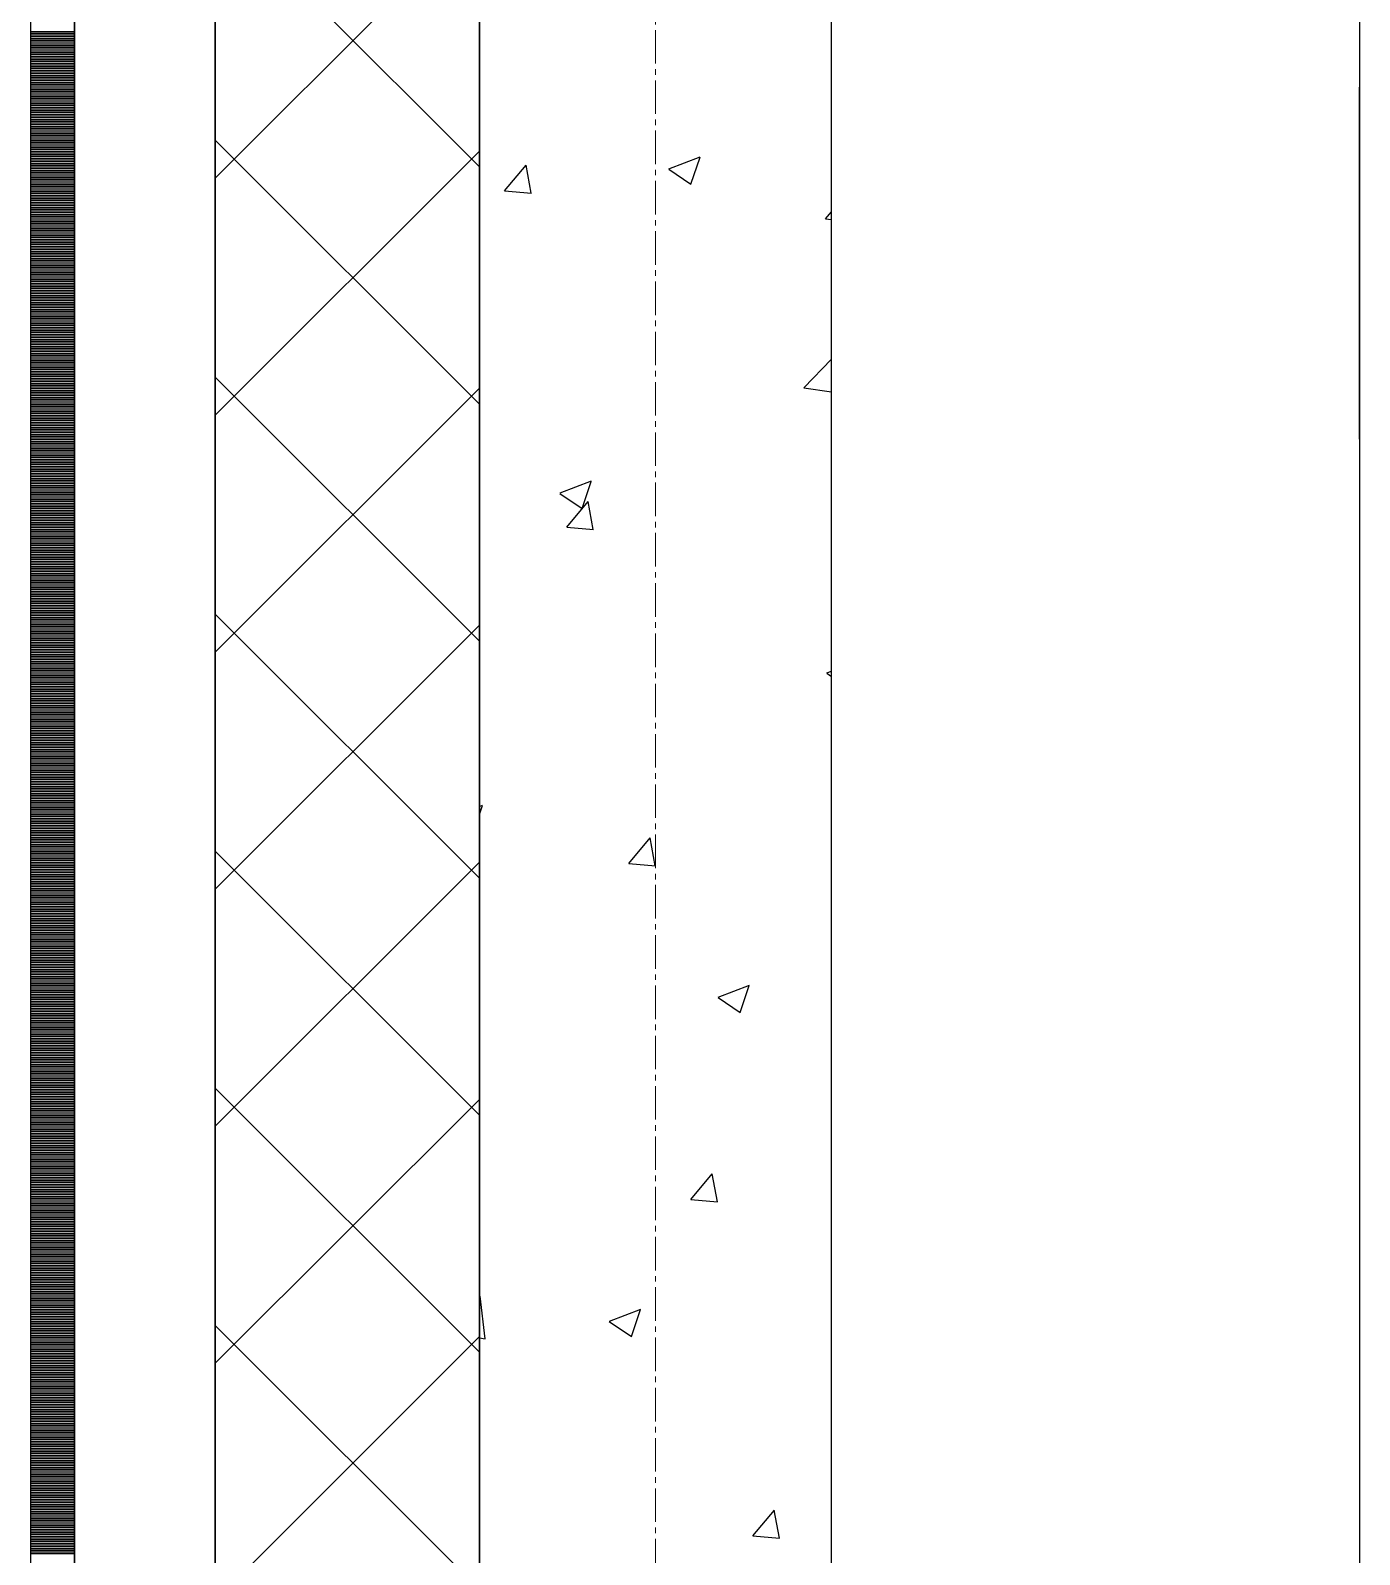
# Model space of a CAD drawing. Header units: millimetres. Extents: x 538266 to 1167394, y 114608 to 637157.
# Drawn here: x 1046079 to 1046834, y 580235 to 581101 of the extents above; entities that cross this region are included whole.
import ezdxf

# ---------------------------------------------------------------- set-up
doc = ezdxf.new("R2010")
doc.units = ezdxf.units.MM
doc.linetypes.add('CENTER2', pattern=[28.575, 19.05, -3.175, 3.175, -3.175])
doc.linetypes.add('DASHED', pattern=[19.05, 12.7, -6.35])
for name, color, linetype, lineweight in [('0) шт стен 3 эт', 150, 'Continuous', 60), ('АР_Стены ПЕНОблок', 52, 'Continuous', 20), ('АР_Тонкая', 254, 'Continuous', 5), ('АР_Утеплитель', 31, 'Continuous', 0), ('АР_Штриховка', 8, 'Continuous', 0)]:
    doc.layers.add(name, color=color, linetype=linetype, lineweight=lineweight)
doc.layers.add('АР_Делит', color=120, linetype='Continuous', lineweight=0, plot=False)
doc.layers.add('КР_Балки-0.5', color=60, linetype='Continuous', lineweight=50, plot=False)
doc.layers.add('РД_Оси_100', color=7, linetype='Continuous', lineweight=0, true_color=0x525252)

# ---------------------------------------------------------------- blocks, each defined once
blk = doc.blocks.new('СОШ_2200_АР_ОСИ_М100_28.05.24')
at = {"layer": 'АР_Делит', "color": 251, "linetype": 'DASHED', "true_color": 0x636466}
blk.add_lwpolyline([(114955, 135155), (114955, -355), (93595.036, -355), (93595.036, 13855), (94145, 13855), (94145, 68320), (66055, 68320), (66055, 13857.73), (83455, 13857.73), (83455, -355), (45245, -355), (45245, 13145), (44695, 13145), (44695, 26755), (45245, 26755), (45245, 68320), (20455, 68320), (20455, 26755), (27955, 26755), (27955, 13145), (-355, 13145), (-355, 100855)], dxfattribs=at)
at = {"layer": 'РД_Оси_100', "color": 251, "linetype": 'CENTER2', "true_color": 0x636466}
blk.add_line((0, -6155), (0, 139938.679), dxfattribs=at)
blk = doc.blocks.new('3_этаж1')
at = {"layer": 'АР_Стены ПЕНОблок', "color": 18, "linetype": 'Continuous', "lineweight": 25, "true_color": 0x000000}
for p, q in [((684283.57, 587568.74), (684283.57, 511368.74)), ((684483.57, 511368.74), (684483.57, 587568.74))]:
    blk.add_line(p, q, dxfattribs=at)
at = {"layer": 'АР_Тонкая', "color": 18, "linetype": 'Continuous', "lineweight": 25, "true_color": 0x000000}
for p, q in [((684028.57, 587568.74), (684028.57, 511368.74)), ((684053.57, 587568.74), (684053.57, 511368.74)), ((684053.57, 511368.74), (684053.57, 587568.74)), ((684133.57, 511368.74), (684133.57, 587568.74))]:
    blk.add_line(p, q, dxfattribs=at)
at = {"layer": 'АР_Утеплитель', "color": 18, "linetype": 'Continuous', "lineweight": 25, "true_color": 0x000000}
for p, q in [((684133.57, 587568.74), (684133.57, 511368.74)), ((684283.57, 511368.74), (684283.57, 587568.74))]:
    blk.add_line(p, q, dxfattribs=at)
at = {"layer": 'АР_Штриховка', "color": 18, "linetype": 'Continuous', "lineweight": 25, "true_color": 0x000000}
for p, q in [((684283.57, 581023.44), (684133.57, 581173.44)), ((684133.57, 581017.15), (684283.57, 581167.15)), ((684028.57, 581100.49), (684053.57, 581100.49)), ((684028.57, 581099.49), (684053.57, 581099.49)), ((684028.57, 581098.49), (684053.57, 581098.49)), ((684028.57, 581097.49), (684053.57, 581097.49)), ((684028.57, 581096.49), (684053.57, 581096.49)), ((684028.57, 581095.49), (684053.57, 581095.49)), ((684028.57, 581094.49), (684053.57, 581094.49)), ((684028.57, 581093.49), (684053.57, 581093.49)), ((684028.57, 581092.49), (684053.57, 581092.49)), ((684028.57, 581091.49), (684053.57, 581091.49)), ((684028.57, 581090.49), (684053.57, 581090.49)), ((684028.57, 581089.49), (684053.57, 581089.49)), ((684028.57, 581088.49), (684053.57, 581088.49)), ((684028.57, 581087.49), (684053.57, 581087.49)), ((684028.57, 581086.49), (684053.57, 581086.49)), ((684028.57, 581085.49), (684053.57, 581085.49)), ((684028.57, 581084.49), (684053.57, 581084.49)), ((684028.57, 581083.49), (684053.57, 581083.49)), ((684028.57, 581082.49), (684053.57, 581082.49)), ((684028.57, 581081.49), (684053.57, 581081.49)), ((684028.57, 581080.49), (684053.57, 581080.49)), ((684028.57, 581079.49), (684053.57, 581079.49)), ((684028.57, 581078.49), (684053.57, 581078.49)), ((684028.57, 581077.49), (684053.57, 581077.49)), ((684028.57, 581076.49), (684053.57, 581076.49)), ((684028.57, 581075.49), (684053.57, 581075.49)), ((684028.57, 581074.49), (684053.57, 581074.49)), ((684028.57, 581073.49), (684053.57, 581073.49)), ((684028.57, 581072.49), (684053.57, 581072.49)), ((684028.57, 581071.49), (684053.57, 581071.49)), ((684028.57, 581070.49), (684053.57, 581070.49)), ((684028.57, 581069.49), (684053.57, 581069.49)), ((684028.57, 581068.49), (684053.57, 581068.49)), ((684028.57, 581067.49), (684053.57, 581067.49)), ((684028.57, 581066.49), (684053.57, 581066.49)), ((684028.57, 581065.49), (684053.57, 581065.49)), ((684028.57, 581064.49), (684053.57, 581064.49)), ((684028.57, 581063.49), (684053.57, 581063.49)), ((684028.57, 581062.49), (684053.57, 581062.49)), ((684028.57, 581061.49), (684053.57, 581061.49)), ((684028.57, 581060.49), (684053.57, 581060.49)), ((684028.57, 581059.49), (684053.57, 581059.49)), ((684028.57, 581058.49), (684053.57, 581058.49)), ((684028.57, 581057.49), (684053.57, 581057.49)), ((684028.57, 581056.49), (684053.57, 581056.49)), ((684028.57, 581055.49), (684053.57, 581055.49)), ((684028.57, 581054.49), (684053.57, 581054.49)), ((684028.57, 581053.49), (684053.57, 581053.49)), ((684028.57, 581052.49), (684053.57, 581052.49)), ((684028.57, 581051.49), (684053.57, 581051.49)), ((684028.57, 581050.49), (684053.57, 581050.49)), ((684028.57, 581049.49), (684053.57, 581049.49)), ((684028.57, 581048.49), (684053.57, 581048.49)), ((684028.57, 581047.49), (684053.57, 581047.49)), ((684028.57, 581046.49), (684053.57, 581046.49)), ((684028.57, 581045.49), (684053.57, 581045.49)), ((684028.57, 581044.49), (684053.57, 581044.49)), ((684028.57, 581043.49), (684053.57, 581043.49)), ((684028.57, 581042.49), (684053.57, 581042.49)), ((684028.57, 581041.49), (684053.57, 581041.49)), ((684028.57, 581040.49), (684053.57, 581040.49)), ((684028.57, 581039.49), (684053.57, 581039.49)), ((684028.57, 581038.49), (684053.57, 581038.49)), ((684028.57, 581037.49), (684053.57, 581037.49)), ((684028.57, 581036.49), (684053.57, 581036.49)), ((684028.57, 581035.49), (684053.57, 581035.49)), ((684028.57, 581034.49), (684053.57, 581034.49)), ((684283.57, 580888.74), (684133.57, 581038.74)), ((684028.57, 581033.49), (684053.57, 581033.49)), ((684028.57, 581032.49), (684053.57, 581032.49)), ((684028.57, 581031.49), (684053.57, 581031.49)), ((684028.57, 581030.49), (684053.57, 581030.49)), ((684028.57, 581029.49), (684053.57, 581029.49)), ((684028.57, 581028.49), (684053.57, 581028.49)), ((684028.57, 581027.49), (684053.57, 581027.49)), ((684028.57, 581026.49), (684053.57, 581026.49)), ((684028.57, 581025.49), (684053.57, 581025.49)), ((684133.57, 580882.45), (684283.57, 581032.45)), ((684391.23, 581022.38), (684409.01, 581029.21)), ((684403.77, 581013.64), (684408.92, 581028.98)), ((684028.57, 581024.49), (684053.57, 581024.49)), ((684028.57, 581023.49), (684053.57, 581023.49)), ((684028.57, 581022.49), (684053.57, 581022.49)), ((684028.57, 581021.49), (684053.57, 581021.49)), ((684028.57, 581020.49), (684053.57, 581020.49)), ((684028.57, 581019.49), (684053.57, 581019.49)), ((684028.57, 581018.49), (684053.57, 581018.49)), ((684028.57, 581017.49), (684053.57, 581017.49)), ((684297.94, 581009.84), (684310.18, 581024.43)), ((684313.03, 581008.48), (684310.1, 581024.4)), ((684391.13, 581022.16), (684403.76, 581013.64)), ((684028.57, 581016.49), (684053.57, 581016.49)), ((684028.57, 581015.49), (684053.57, 581015.49)), ((684028.57, 581014.49), (684053.57, 581014.49)), ((684028.57, 581013.49), (684053.57, 581013.49)), ((684028.57, 581012.49), (684053.57, 581012.49)), ((684028.57, 581011.49), (684053.57, 581011.49)), ((684028.57, 581010.49), (684053.57, 581010.49)), ((684028.57, 581009.49), (684053.57, 581009.49)), ((684028.57, 581008.49), (684053.57, 581008.49)), ((684297.94, 581009.83), (684313.12, 581008.5)), ((684028.57, 581007.49), (684053.57, 581007.49)), ((684028.57, 581006.49), (684053.57, 581006.49)), ((684028.57, 581005.49), (684053.57, 581005.49)), ((684028.57, 581004.49), (684053.57, 581004.49)), ((684028.57, 581003.49), (684053.57, 581003.49)), ((684028.57, 581002.49), (684053.57, 581002.49)), ((684028.57, 581001.49), (684053.57, 581001.49)), ((684028.57, 581000.49), (684053.57, 581000.49)), ((684028.57, 580999.49), (684053.57, 580999.49)), ((684028.57, 580998.49), (684053.57, 580998.49)), ((684028.57, 580997.49), (684053.57, 580997.49)), ((684028.57, 580996.49), (684053.57, 580996.49)), ((684028.57, 580995.49), (684053.57, 580995.49)), ((684028.57, 580994.49), (684053.57, 580994.49)), ((684028.57, 580993.49), (684053.57, 580993.49)), ((684028.57, 580992.49), (684053.57, 580992.49)), ((684028.57, 580991.49), (684053.57, 580991.49)), ((684480.12, 580993.9), (684483.57, 580998.01)), ((684480.12, 580993.89), (684483.57, 580993.58)), ((684028.57, 580990.49), (684053.57, 580990.49)), ((684028.57, 580989.49), (684053.57, 580989.49)), ((684028.57, 580988.49), (684053.57, 580988.49)), ((684028.57, 580987.49), (684053.57, 580987.49)), ((684028.57, 580986.49), (684053.57, 580986.49)), ((684028.57, 580985.49), (684053.57, 580985.49)), ((684028.57, 580984.49), (684053.57, 580984.49)), ((684028.57, 580983.49), (684053.57, 580983.49)), ((684028.57, 580982.49), (684053.57, 580982.49)), ((684028.57, 580981.49), (684053.57, 580981.49)), ((684028.57, 580980.49), (684053.57, 580980.49)), ((684028.57, 580979.49), (684053.57, 580979.49)), ((684028.57, 580978.49), (684053.57, 580978.49)), ((684028.57, 580977.49), (684053.57, 580977.49)), ((684028.57, 580976.49), (684053.57, 580976.49)), ((684028.57, 580975.49), (684053.57, 580975.49)), ((684028.57, 580974.49), (684053.57, 580974.49)), ((684028.57, 580973.49), (684053.57, 580973.49)), ((684028.57, 580972.49), (684053.57, 580972.49)), ((684028.57, 580971.49), (684053.57, 580971.49)), ((684028.57, 580970.49), (684053.57, 580970.49)), ((684028.57, 580969.49), (684053.57, 580969.49)), ((684028.57, 580968.49), (684053.57, 580968.49)), ((684028.57, 580967.49), (684053.57, 580967.49)), ((684028.57, 580966.49), (684053.57, 580966.49)), ((684028.57, 580965.49), (684053.57, 580965.49)), ((684028.57, 580964.49), (684053.57, 580964.49)), ((684028.57, 580963.49), (684053.57, 580963.49)), ((684028.57, 580962.49), (684053.57, 580962.49)), ((684028.57, 580961.49), (684053.57, 580961.49)), ((684028.57, 580960.49), (684053.57, 580960.49)), ((684028.57, 580959.49), (684053.57, 580959.49)), ((684028.57, 580958.49), (684053.57, 580958.49)), ((684028.57, 580957.49), (684053.57, 580957.49)), ((684028.57, 580956.49), (684053.57, 580956.49)), ((684028.57, 580955.49), (684053.57, 580955.49)), ((684028.57, 580954.49), (684053.57, 580954.49)), ((684028.57, 580953.49), (684053.57, 580953.49)), ((684028.57, 580952.49), (684053.57, 580952.49)), ((684028.57, 580951.49), (684053.57, 580951.49)), ((684028.57, 580950.49), (684053.57, 580950.49)), ((684028.57, 580949.49), (684053.57, 580949.49)), ((684028.57, 580948.49), (684053.57, 580948.49)), ((684028.57, 580947.49), (684053.57, 580947.49)), ((684028.57, 580946.49), (684053.57, 580946.49)), ((684028.57, 580945.49), (684053.57, 580945.49)), ((684028.57, 580944.49), (684053.57, 580944.49)), ((684028.57, 580943.49), (684053.57, 580943.49)), ((684028.57, 580942.49), (684053.57, 580942.49)), ((684028.57, 580941.49), (684053.57, 580941.49)), ((684028.57, 580940.49), (684053.57, 580940.49)), ((684028.57, 580939.49), (684053.57, 580939.49)), ((684028.57, 580938.49), (684053.57, 580938.49)), ((684028.57, 580937.49), (684053.57, 580937.49)), ((684028.57, 580936.49), (684053.57, 580936.49)), ((684028.57, 580935.49), (684053.57, 580935.49)), ((684028.57, 580934.49), (684053.57, 580934.49)), ((684028.57, 580933.49), (684053.57, 580933.49)), ((684028.57, 580932.49), (684053.57, 580932.49)), ((684028.57, 580931.49), (684053.57, 580931.49)), ((684028.57, 580930.49), (684053.57, 580930.49)), ((684028.57, 580929.49), (684053.57, 580929.49)), ((684028.57, 580928.49), (684053.57, 580928.49)), ((684028.57, 580927.49), (684053.57, 580927.49)), ((684028.57, 580926.49), (684053.57, 580926.49)), ((684028.57, 580925.49), (684053.57, 580925.49)), ((684028.57, 580924.49), (684053.57, 580924.49)), ((684028.57, 580923.49), (684053.57, 580923.49)), ((684028.57, 580922.49), (684053.57, 580922.49)), ((684028.57, 580921.49), (684053.57, 580921.49)), ((684028.57, 580920.49), (684053.57, 580920.49)), ((684028.57, 580919.49), (684053.57, 580919.49)), ((684028.57, 580918.49), (684053.57, 580918.49)), ((684028.57, 580917.49), (684053.57, 580917.49)), ((684028.57, 580916.49), (684053.57, 580916.49)), ((684028.57, 580915.49), (684053.57, 580915.49)), ((684028.57, 580914.49), (684053.57, 580914.49)), ((684028.57, 580913.49), (684053.57, 580913.49)), ((684467.97, 580898.01), (684483.57, 580914.27)), ((684028.57, 580912.49), (684053.57, 580912.49)), ((684028.57, 580911.49), (684053.57, 580911.49)), ((684028.57, 580910.49), (684053.57, 580910.49)), ((684028.57, 580909.49), (684053.57, 580909.49)), ((684028.57, 580908.49), (684053.57, 580908.49)), ((684028.57, 580907.49), (684053.57, 580907.49)), ((684028.57, 580906.49), (684053.57, 580906.49)), ((684028.57, 580905.49), (684053.57, 580905.49)), ((684028.57, 580904.49), (684053.57, 580904.49)), ((684028.57, 580903.49), (684053.57, 580903.49)), ((684028.57, 580902.49), (684053.57, 580902.49)), ((684028.57, 580901.49), (684053.57, 580901.49)), ((684028.57, 580900.49), (684053.57, 580900.49)), ((684028.57, 580899.49), (684053.57, 580899.49)), ((684028.57, 580898.49), (684053.57, 580898.49)), ((684028.57, 580897.49), (684053.57, 580897.49)), ((684028.57, 580896.49), (684053.57, 580896.49)), ((684028.57, 580895.49), (684053.57, 580895.49)), ((684283.57, 580754.03), (684133.57, 580904.03)), ((684133.57, 580747.75), (684283.57, 580897.75)), ((684467.96, 580898.01), (684483.57, 580895.59)), ((684028.57, 580894.49), (684053.57, 580894.49)), ((684028.57, 580893.49), (684053.57, 580893.49)), ((684028.57, 580892.49), (684053.57, 580892.49)), ((684028.57, 580891.49), (684053.57, 580891.49)), ((684028.57, 580890.49), (684053.57, 580890.49)), ((684028.57, 580889.49), (684053.57, 580889.49)), ((684028.57, 580888.49), (684053.57, 580888.49)), ((684028.57, 580887.49), (684053.57, 580887.49)), ((684028.57, 580886.49), (684053.57, 580886.49)), ((684028.57, 580885.49), (684053.57, 580885.49)), ((684028.57, 580884.49), (684053.57, 580884.49)), ((684028.57, 580883.49), (684053.57, 580883.49)), ((684028.57, 580882.49), (684053.57, 580882.49)), ((684028.57, 580881.49), (684053.57, 580881.49)), ((684028.57, 580880.49), (684053.57, 580880.49)), ((684028.57, 580879.49), (684053.57, 580879.49)), ((684028.57, 580878.49), (684053.57, 580878.49)), ((684028.57, 580877.49), (684053.57, 580877.49)), ((684028.57, 580876.49), (684053.57, 580876.49)), ((684028.57, 580875.49), (684053.57, 580875.49)), ((684028.57, 580874.49), (684053.57, 580874.49)), ((684028.57, 580873.49), (684053.57, 580873.49)), ((684028.57, 580872.49), (684053.57, 580872.49)), ((684028.57, 580871.49), (684053.57, 580871.49)), ((684028.57, 580870.49), (684053.57, 580870.49)), ((684028.57, 580869.49), (684053.57, 580869.49)), ((684028.57, 580868.49), (684053.57, 580868.49)), ((684028.57, 580867.49), (684053.57, 580867.49)), ((684028.57, 580866.49), (684053.57, 580866.49)), ((684028.57, 580865.49), (684053.57, 580865.49)), ((684028.57, 580864.49), (684053.57, 580864.49)), ((684028.57, 580863.49), (684053.57, 580863.49)), ((684028.57, 580862.49), (684053.57, 580862.49)), ((684028.57, 580861.49), (684053.57, 580861.49)), ((684028.57, 580860.49), (684053.57, 580860.49)), ((684028.57, 580859.49), (684053.57, 580859.49)), ((684028.57, 580858.49), (684053.57, 580858.49)), ((684028.57, 580857.49), (684053.57, 580857.49)), ((684028.57, 580856.49), (684053.57, 580856.49)), ((684028.57, 580855.49), (684053.57, 580855.49)), ((684028.57, 580854.49), (684053.57, 580854.49)), ((684028.57, 580853.49), (684053.57, 580853.49)), ((684028.57, 580852.49), (684053.57, 580852.49)), ((684028.57, 580851.49), (684053.57, 580851.49)), ((684028.57, 580850.49), (684053.57, 580850.49)), ((684028.57, 580849.49), (684053.57, 580849.49)), ((684028.57, 580848.49), (684053.57, 580848.49)), ((684028.57, 580847.49), (684053.57, 580847.49)), ((684028.57, 580846.49), (684053.57, 580846.49)), ((684028.57, 580845.49), (684053.57, 580845.49)), ((684028.57, 580844.49), (684053.57, 580844.49)), ((684329.42, 580838.19), (684347.21, 580845.02)), ((684341.97, 580829.45), (684347.12, 580844.8)), ((684028.57, 580843.49), (684053.57, 580843.49)), ((684028.57, 580842.49), (684053.57, 580842.49)), ((684028.57, 580841.49), (684053.57, 580841.49)), ((684028.57, 580840.49), (684053.57, 580840.49)), ((684028.57, 580839.49), (684053.57, 580839.49)), ((684028.57, 580838.49), (684053.57, 580838.49)), ((684028.57, 580837.49), (684053.57, 580837.49)), ((684028.57, 580836.49), (684053.57, 580836.49)), ((684028.57, 580835.49), (684053.57, 580835.49)), ((684329.32, 580837.97), (684341.96, 580829.45)), ((684028.57, 580834.49), (684053.57, 580834.49)), ((684028.57, 580833.49), (684053.57, 580833.49)), ((684028.57, 580832.49), (684053.57, 580832.49)), ((684028.57, 580831.49), (684053.57, 580831.49)), ((684028.57, 580830.49), (684053.57, 580830.49)), ((684028.57, 580829.49), (684053.57, 580829.49)), ((684028.57, 580828.49), (684053.57, 580828.49)), ((684028.57, 580827.49), (684053.57, 580827.49)), ((684028.57, 580826.49), (684053.57, 580826.49)), ((684333.18, 580818.78), (684345.43, 580833.37)), ((684348.28, 580817.42), (684345.34, 580833.35)), ((684028.57, 580825.49), (684053.57, 580825.49)), ((684028.57, 580824.49), (684053.57, 580824.49)), ((684028.57, 580823.49), (684053.57, 580823.49)), ((684028.57, 580822.49), (684053.57, 580822.49)), ((684028.57, 580821.49), (684053.57, 580821.49)), ((684028.57, 580820.49), (684053.57, 580820.49)), ((684028.57, 580819.49), (684053.57, 580819.49)), ((684028.57, 580818.49), (684053.57, 580818.49)), ((684333.18, 580818.77), (684348.36, 580817.44)), ((684028.57, 580817.49), (684053.57, 580817.49)), ((684028.57, 580816.49), (684053.57, 580816.49)), ((684028.57, 580815.49), (684053.57, 580815.49)), ((684028.57, 580814.49), (684053.57, 580814.49)), ((684028.57, 580813.49), (684053.57, 580813.49)), ((684028.57, 580812.49), (684053.57, 580812.49)), ((684028.57, 580811.49), (684053.57, 580811.49)), ((684028.57, 580810.49), (684053.57, 580810.49)), ((684028.57, 580809.49), (684053.57, 580809.49)), ((684028.57, 580808.49), (684053.57, 580808.49)), ((684028.57, 580807.49), (684053.57, 580807.49)), ((684028.57, 580806.49), (684053.57, 580806.49)), ((684028.57, 580805.49), (684053.57, 580805.49)), ((684028.57, 580804.49), (684053.57, 580804.49)), ((684028.57, 580803.49), (684053.57, 580803.49)), ((684028.57, 580802.49), (684053.57, 580802.49)), ((684028.57, 580801.49), (684053.57, 580801.49)), ((684028.57, 580800.49), (684053.57, 580800.49)), ((684028.57, 580799.49), (684053.57, 580799.49)), ((684028.57, 580798.49), (684053.57, 580798.49)), ((684028.57, 580797.49), (684053.57, 580797.49)), ((684028.57, 580796.49), (684053.57, 580796.49)), ((684028.57, 580795.49), (684053.57, 580795.49)), ((684028.57, 580794.49), (684053.57, 580794.49)), ((684028.57, 580793.49), (684053.57, 580793.49)), ((684028.57, 580792.49), (684053.57, 580792.49)), ((684028.57, 580791.49), (684053.57, 580791.49)), ((684028.57, 580790.49), (684053.57, 580790.49)), ((684028.57, 580789.49), (684053.57, 580789.49)), ((684028.57, 580788.49), (684053.57, 580788.49)), ((684028.57, 580787.49), (684053.57, 580787.49)), ((684028.57, 580786.49), (684053.57, 580786.49)), ((684028.57, 580785.49), (684053.57, 580785.49)), ((684028.57, 580784.49), (684053.57, 580784.49)), ((684028.57, 580783.49), (684053.57, 580783.49)), ((684028.57, 580782.49), (684053.57, 580782.49)), ((684028.57, 580781.49), (684053.57, 580781.49)), ((684028.57, 580780.49), (684053.57, 580780.49)), ((684028.57, 580779.49), (684053.57, 580779.49)), ((684028.57, 580778.49), (684053.57, 580778.49)), ((684028.57, 580777.49), (684053.57, 580777.49)), ((684028.57, 580776.49), (684053.57, 580776.49)), ((684028.57, 580775.49), (684053.57, 580775.49)), ((684028.57, 580774.49), (684053.57, 580774.49)), ((684028.57, 580773.49), (684053.57, 580773.49)), ((684028.57, 580772.49), (684053.57, 580772.49)), ((684028.57, 580771.49), (684053.57, 580771.49)), ((684028.57, 580770.49), (684053.57, 580770.49)), ((684028.57, 580769.49), (684053.57, 580769.49)), ((684028.57, 580768.49), (684053.57, 580768.49)), ((684028.57, 580767.49), (684053.57, 580767.49)), ((684028.57, 580766.49), (684053.57, 580766.49)), ((684283.57, 580619.33), (684133.57, 580769.33)), ((684028.57, 580765.49), (684053.57, 580765.49)), ((684028.57, 580764.49), (684053.57, 580764.49)), ((684028.57, 580763.49), (684053.57, 580763.49)), ((684028.57, 580762.49), (684053.57, 580762.49)), ((684028.57, 580761.49), (684053.57, 580761.49)), ((684028.57, 580760.49), (684053.57, 580760.49)), ((684028.57, 580759.49), (684053.57, 580759.49)), ((684028.57, 580758.49), (684053.57, 580758.49)), ((684028.57, 580757.49), (684053.57, 580757.49)), ((684133.57, 580613.04), (684283.57, 580763.04)), ((684028.57, 580756.49), (684053.57, 580756.49)), ((684028.57, 580755.49), (684053.57, 580755.49)), ((684028.57, 580754.49), (684053.57, 580754.49)), ((684028.57, 580753.49), (684053.57, 580753.49)), ((684028.57, 580752.49), (684053.57, 580752.49)), ((684028.57, 580751.49), (684053.57, 580751.49)), ((684028.57, 580750.49), (684053.57, 580750.49)), ((684028.57, 580749.49), (684053.57, 580749.49)), ((684028.57, 580748.49), (684053.57, 580748.49)), ((684028.57, 580747.49), (684053.57, 580747.49)), ((684028.57, 580746.49), (684053.57, 580746.49)), ((684028.57, 580745.49), (684053.57, 580745.49)), ((684028.57, 580744.49), (684053.57, 580744.49)), ((684028.57, 580743.49), (684053.57, 580743.49)), ((684028.57, 580742.49), (684053.57, 580742.49)), ((684028.57, 580741.49), (684053.57, 580741.49)), ((684028.57, 580740.49), (684053.57, 580740.49)), ((684028.57, 580739.49), (684053.57, 580739.49)), ((684028.57, 580738.49), (684053.57, 580738.49)), ((684028.57, 580737.49), (684053.57, 580737.49)), ((684028.57, 580736.49), (684053.57, 580736.49)), ((684028.57, 580735.49), (684053.57, 580735.49)), ((684028.57, 580734.49), (684053.57, 580734.49)), ((684028.57, 580733.49), (684053.57, 580733.49)), ((684028.57, 580732.49), (684053.57, 580732.49)), ((684028.57, 580731.49), (684053.57, 580731.49)), ((684480.94, 580735.71), (684483.57, 580733.93)), ((684481.04, 580735.93), (684483.57, 580736.9)), ((684028.57, 580730.49), (684053.57, 580730.49)), ((684028.57, 580729.49), (684053.57, 580729.49)), ((684028.57, 580728.49), (684053.57, 580728.49)), ((684028.57, 580727.49), (684053.57, 580727.49)), ((684028.57, 580726.49), (684053.57, 580726.49)), ((684028.57, 580725.49), (684053.57, 580725.49)), ((684028.57, 580724.49), (684053.57, 580724.49)), ((684028.57, 580723.49), (684053.57, 580723.49)), ((684028.57, 580722.49), (684053.57, 580722.49)), ((684028.57, 580721.49), (684053.57, 580721.49)), ((684028.57, 580720.49), (684053.57, 580720.49)), ((684028.57, 580719.49), (684053.57, 580719.49)), ((684028.57, 580718.49), (684053.57, 580718.49)), ((684028.57, 580717.49), (684053.57, 580717.49)), ((684028.57, 580716.49), (684053.57, 580716.49)), ((684028.57, 580715.49), (684053.57, 580715.49)), ((684028.57, 580714.49), (684053.57, 580714.49)), ((684028.57, 580713.49), (684053.57, 580713.49)), ((684028.57, 580712.49), (684053.57, 580712.49)), ((684028.57, 580711.49), (684053.57, 580711.49)), ((684028.57, 580710.49), (684053.57, 580710.49)), ((684028.57, 580709.49), (684053.57, 580709.49)), ((684028.57, 580708.49), (684053.57, 580708.49)), ((684028.57, 580707.49), (684053.57, 580707.49)), ((684028.57, 580706.49), (684053.57, 580706.49)), ((684028.57, 580705.49), (684053.57, 580705.49)), ((684028.57, 580704.49), (684053.57, 580704.49)), ((684028.57, 580703.49), (684053.57, 580703.49)), ((684028.57, 580702.49), (684053.57, 580702.49)), ((684028.57, 580701.49), (684053.57, 580701.49)), ((684028.57, 580700.49), (684053.57, 580700.49)), ((684028.57, 580699.49), (684053.57, 580699.49)), ((684028.57, 580698.49), (684053.57, 580698.49)), ((684028.57, 580697.49), (684053.57, 580697.49)), ((684028.57, 580696.49), (684053.57, 580696.49)), ((684028.57, 580695.49), (684053.57, 580695.49)), ((684028.57, 580694.49), (684053.57, 580694.49)), ((684028.57, 580693.49), (684053.57, 580693.49)), ((684028.57, 580692.49), (684053.57, 580692.49)), ((684028.57, 580691.49), (684053.57, 580691.49)), ((684028.57, 580690.49), (684053.57, 580690.49)), ((684028.57, 580689.49), (684053.57, 580689.49)), ((684028.57, 580688.49), (684053.57, 580688.49)), ((684028.57, 580687.49), (684053.57, 580687.49)), ((684028.57, 580686.49), (684053.57, 580686.49)), ((684028.57, 580685.49), (684053.57, 580685.49)), ((684028.57, 580684.49), (684053.57, 580684.49)), ((684028.57, 580683.49), (684053.57, 580683.49)), ((684028.57, 580682.49), (684053.57, 580682.49)), ((684028.57, 580681.49), (684053.57, 580681.49)), ((684028.57, 580680.49), (684053.57, 580680.49)), ((684028.57, 580679.49), (684053.57, 580679.49)), ((684028.57, 580678.49), (684053.57, 580678.49)), ((684028.57, 580677.49), (684053.57, 580677.49)), ((684028.57, 580676.49), (684053.57, 580676.49)), ((684028.57, 580675.49), (684053.57, 580675.49)), ((684028.57, 580674.49), (684053.57, 580674.49)), ((684028.57, 580673.49), (684053.57, 580673.49)), ((684028.57, 580672.49), (684053.57, 580672.49)), ((684028.57, 580671.49), (684053.57, 580671.49)), ((684028.57, 580670.49), (684053.57, 580670.49)), ((684028.57, 580669.49), (684053.57, 580669.49)), ((684028.57, 580668.49), (684053.57, 580668.49)), ((684028.57, 580667.49), (684053.57, 580667.49)), ((684028.57, 580666.49), (684053.57, 580666.49)), ((684028.57, 580665.49), (684053.57, 580665.49)), ((684028.57, 580664.49), (684053.57, 580664.49)), ((684028.57, 580663.49), (684053.57, 580663.49)), ((684028.57, 580662.49), (684053.57, 580662.49)), ((684028.57, 580661.49), (684053.57, 580661.49)), ((684028.57, 580660.49), (684053.57, 580660.49)), ((684028.57, 580659.49), (684053.57, 580659.49)), ((684028.57, 580658.49), (684053.57, 580658.49)), ((684028.57, 580657.49), (684053.57, 580657.49)), ((684028.57, 580656.49), (684053.57, 580656.49)), ((684028.57, 580655.49), (684053.57, 580655.49)), ((684028.57, 580654.49), (684053.57, 580654.49)), ((684028.57, 580653.49), (684053.57, 580653.49)), ((684283.57, 580660.13), (684285.41, 580660.83)), ((684283.57, 580655.41), (684285.32, 580660.61)), ((684028.57, 580652.49), (684053.57, 580652.49)), ((684028.57, 580651.49), (684053.57, 580651.49)), ((684028.57, 580650.49), (684053.57, 580650.49)), ((684028.57, 580649.49), (684053.57, 580649.49)), ((684028.57, 580648.49), (684053.57, 580648.49)), ((684028.57, 580647.49), (684053.57, 580647.49)), ((684028.57, 580646.49), (684053.57, 580646.49)), ((684028.57, 580645.49), (684053.57, 580645.49)), ((684028.57, 580644.49), (684053.57, 580644.49)), ((684028.57, 580643.49), (684053.57, 580643.49)), ((684028.57, 580642.49), (684053.57, 580642.49)), ((684028.57, 580641.49), (684053.57, 580641.49)), ((684028.57, 580640.49), (684053.57, 580640.49)), ((684028.57, 580639.49), (684053.57, 580639.49)), ((684028.57, 580638.49), (684053.57, 580638.49)), ((684028.57, 580637.49), (684053.57, 580637.49)), ((684028.57, 580636.49), (684053.57, 580636.49)), ((684368.42, 580627.72), (684380.67, 580642.32)), ((684383.52, 580626.37), (684380.58, 580642.29)), ((684028.57, 580635.49), (684053.57, 580635.49)), ((684028.57, 580634.49), (684053.57, 580634.49)), ((684028.57, 580633.49), (684053.57, 580633.49)), ((684028.57, 580632.49), (684053.57, 580632.49)), ((684028.57, 580631.49), (684053.57, 580631.49)), ((684028.57, 580630.49), (684053.57, 580630.49)), ((684028.57, 580629.49), (684053.57, 580629.49)), ((684028.57, 580628.49), (684053.57, 580628.49)), ((684028.57, 580627.49), (684053.57, 580627.49)), ((684283.57, 580484.63), (684133.57, 580634.63)), ((684133.57, 580478.34), (684283.57, 580628.34)), ((684368.42, 580627.71), (684383.61, 580626.38)), ((684028.57, 580626.49), (684053.57, 580626.49)), ((684028.57, 580625.49), (684053.57, 580625.49)), ((684028.57, 580624.49), (684053.57, 580624.49)), ((684028.57, 580623.49), (684053.57, 580623.49)), ((684028.57, 580622.49), (684053.57, 580622.49)), ((684028.57, 580621.49), (684053.57, 580621.49)), ((684028.57, 580620.49), (684053.57, 580620.49)), ((684028.57, 580619.49), (684053.57, 580619.49)), ((684028.57, 580618.49), (684053.57, 580618.49)), ((684028.57, 580617.49), (684053.57, 580617.49)), ((684028.57, 580616.49), (684053.57, 580616.49)), ((684028.57, 580615.49), (684053.57, 580615.49)), ((684028.57, 580614.49), (684053.57, 580614.49)), ((684028.57, 580613.49), (684053.57, 580613.49)), ((684028.57, 580612.49), (684053.57, 580612.49)), ((684028.57, 580611.49), (684053.57, 580611.49)), ((684028.57, 580610.49), (684053.57, 580610.49)), ((684028.57, 580609.49), (684053.57, 580609.49)), ((684028.57, 580608.49), (684053.57, 580608.49)), ((684028.57, 580607.49), (684053.57, 580607.49)), ((684028.57, 580606.49), (684053.57, 580606.49)), ((684028.57, 580605.49), (684053.57, 580605.49)), ((684028.57, 580604.49), (684053.57, 580604.49)), ((684028.57, 580603.49), (684053.57, 580603.49)), ((684028.57, 580602.49), (684053.57, 580602.49)), ((684028.57, 580601.49), (684053.57, 580601.49)), ((684028.57, 580600.49), (684053.57, 580600.49)), ((684028.57, 580599.49), (684053.57, 580599.49)), ((684028.57, 580598.49), (684053.57, 580598.49)), ((684028.57, 580597.49), (684053.57, 580597.49)), ((684028.57, 580596.49), (684053.57, 580596.49)), ((684028.57, 580595.49), (684053.57, 580595.49)), ((684028.57, 580594.49), (684053.57, 580594.49)), ((684028.57, 580593.49), (684053.57, 580593.49)), ((684028.57, 580592.49), (684053.57, 580592.49)), ((684028.57, 580591.49), (684053.57, 580591.49)), ((684028.57, 580590.49), (684053.57, 580590.49)), ((684028.57, 580589.49), (684053.57, 580589.49)), ((684028.57, 580588.49), (684053.57, 580588.49)), ((684028.57, 580587.49), (684053.57, 580587.49)), ((684028.57, 580586.49), (684053.57, 580586.49)), ((684028.57, 580585.49), (684053.57, 580585.49)), ((684028.57, 580584.49), (684053.57, 580584.49)), ((684028.57, 580583.49), (684053.57, 580583.49)), ((684028.57, 580582.49), (684053.57, 580582.49)), ((684028.57, 580581.49), (684053.57, 580581.49)), ((684028.57, 580580.49), (684053.57, 580580.49)), ((684028.57, 580579.49), (684053.57, 580579.49)), ((684028.57, 580578.49), (684053.57, 580578.49)), ((684028.57, 580577.49), (684053.57, 580577.49)), ((684028.57, 580576.49), (684053.57, 580576.49)), ((684028.57, 580575.49), (684053.57, 580575.49)), ((684028.57, 580574.49), (684053.57, 580574.49)), ((684028.57, 580573.49), (684053.57, 580573.49)), ((684028.57, 580572.49), (684053.57, 580572.49)), ((684028.57, 580571.49), (684053.57, 580571.49)), ((684028.57, 580570.49), (684053.57, 580570.49)), ((684028.57, 580569.49), (684053.57, 580569.49)), ((684028.57, 580568.49), (684053.57, 580568.49)), ((684028.57, 580567.49), (684053.57, 580567.49)), ((684028.57, 580566.49), (684053.57, 580566.49)), ((684028.57, 580565.49), (684053.57, 580565.49)), ((684028.57, 580564.49), (684053.57, 580564.49)), ((684028.57, 580563.49), (684053.57, 580563.49)), ((684028.57, 580562.49), (684053.57, 580562.49)), ((684028.57, 580561.49), (684053.57, 580561.49)), ((684028.57, 580560.49), (684053.57, 580560.49)), ((684028.57, 580559.49), (684053.57, 580559.49)), ((684028.57, 580558.49), (684053.57, 580558.49)), ((684419.24, 580551.74), (684437.02, 580558.57)), ((684431.78, 580542.99), (684436.93, 580558.34)), ((684028.57, 580557.49), (684053.57, 580557.49)), ((684028.57, 580556.49), (684053.57, 580556.49)), ((684028.57, 580555.49), (684053.57, 580555.49)), ((684028.57, 580554.49), (684053.57, 580554.49)), ((684028.57, 580553.49), (684053.57, 580553.49)), ((684028.57, 580552.49), (684053.57, 580552.49)), ((684028.57, 580551.49), (684053.57, 580551.49)), ((684028.57, 580550.49), (684053.57, 580550.49)), ((684028.57, 580549.49), (684053.57, 580549.49)), ((684419.14, 580551.52), (684431.77, 580543)), ((684028.57, 580548.49), (684053.57, 580548.49)), ((684028.57, 580547.49), (684053.57, 580547.49)), ((684028.57, 580546.49), (684053.57, 580546.49)), ((684028.57, 580545.49), (684053.57, 580545.49)), ((684028.57, 580544.49), (684053.57, 580544.49)), ((684028.57, 580543.49), (684053.57, 580543.49)), ((684028.57, 580542.49), (684053.57, 580542.49)), ((684028.57, 580541.49), (684053.57, 580541.49)), ((684028.57, 580540.49), (684053.57, 580540.49)), ((684028.57, 580539.49), (684053.57, 580539.49)), ((684028.57, 580538.49), (684053.57, 580538.49)), ((684028.57, 580537.49), (684053.57, 580537.49)), ((684028.57, 580536.49), (684053.57, 580536.49)), ((684028.57, 580535.49), (684053.57, 580535.49)), ((684028.57, 580534.49), (684053.57, 580534.49)), ((684028.57, 580533.49), (684053.57, 580533.49)), ((684028.57, 580532.49), (684053.57, 580532.49)), ((684028.57, 580531.49), (684053.57, 580531.49)), ((684028.57, 580530.49), (684053.57, 580530.49)), ((684028.57, 580529.49), (684053.57, 580529.49)), ((684028.57, 580528.49), (684053.57, 580528.49)), ((684028.57, 580527.49), (684053.57, 580527.49)), ((684028.57, 580526.49), (684053.57, 580526.49)), ((684028.57, 580525.49), (684053.57, 580525.49)), ((684028.57, 580524.49), (684053.57, 580524.49)), ((684028.57, 580523.49), (684053.57, 580523.49)), ((684028.57, 580522.49), (684053.57, 580522.49)), ((684028.57, 580521.49), (684053.57, 580521.49)), ((684028.57, 580520.49), (684053.57, 580520.49)), ((684028.57, 580519.49), (684053.57, 580519.49)), ((684028.57, 580518.49), (684053.57, 580518.49)), ((684028.57, 580517.49), (684053.57, 580517.49)), ((684028.57, 580516.49), (684053.57, 580516.49)), ((684028.57, 580515.49), (684053.57, 580515.49)), ((684028.57, 580514.49), (684053.57, 580514.49)), ((684028.57, 580513.49), (684053.57, 580513.49)), ((684028.57, 580512.49), (684053.57, 580512.49)), ((684028.57, 580511.49), (684053.57, 580511.49)), ((684028.57, 580510.49), (684053.57, 580510.49)), ((684028.57, 580509.49), (684053.57, 580509.49)), ((684028.57, 580508.49), (684053.57, 580508.49)), ((684028.57, 580507.49), (684053.57, 580507.49)), ((684028.57, 580506.49), (684053.57, 580506.49)), ((684028.57, 580505.49), (684053.57, 580505.49)), ((684028.57, 580504.49), (684053.57, 580504.49)), ((684028.57, 580503.49), (684053.57, 580503.49)), ((684028.57, 580502.49), (684053.57, 580502.49)), ((684028.57, 580501.49), (684053.57, 580501.49)), ((684028.57, 580500.49), (684053.57, 580500.49)), ((684028.57, 580499.49), (684053.57, 580499.49)), ((684028.57, 580498.49), (684053.57, 580498.49)), ((684028.57, 580497.49), (684053.57, 580497.49)), ((684283.57, 580349.92), (684133.57, 580499.92)), ((684028.57, 580496.49), (684053.57, 580496.49)), ((684028.57, 580495.49), (684053.57, 580495.49)), ((684028.57, 580494.49), (684053.57, 580494.49)), ((684028.57, 580493.49), (684053.57, 580493.49)), ((684028.57, 580492.49), (684053.57, 580492.49)), ((684028.57, 580491.49), (684053.57, 580491.49)), ((684028.57, 580490.49), (684053.57, 580490.49)), ((684028.57, 580489.49), (684053.57, 580489.49)), ((684028.57, 580488.49), (684053.57, 580488.49)), ((684133.57, 580343.63), (684283.57, 580493.63)), ((684028.57, 580487.49), (684053.57, 580487.49)), ((684028.57, 580486.49), (684053.57, 580486.49)), ((684028.57, 580485.49), (684053.57, 580485.49)), ((684028.57, 580484.49), (684053.57, 580484.49)), ((684028.57, 580483.49), (684053.57, 580483.49)), ((684028.57, 580482.49), (684053.57, 580482.49)), ((684028.57, 580481.49), (684053.57, 580481.49)), ((684028.57, 580480.49), (684053.57, 580480.49)), ((684028.57, 580479.49), (684053.57, 580479.49)), ((684028.57, 580478.49), (684053.57, 580478.49)), ((684028.57, 580477.49), (684053.57, 580477.49)), ((684028.57, 580476.49), (684053.57, 580476.49)), ((684028.57, 580475.49), (684053.57, 580475.49)), ((684028.57, 580474.49), (684053.57, 580474.49)), ((684028.57, 580473.49), (684053.57, 580473.49)), ((684028.57, 580472.49), (684053.57, 580472.49)), ((684028.57, 580471.49), (684053.57, 580471.49)), ((684028.57, 580470.49), (684053.57, 580470.49)), ((684028.57, 580469.49), (684053.57, 580469.49)), ((684028.57, 580468.49), (684053.57, 580468.49)), ((684028.57, 580467.49), (684053.57, 580467.49)), ((684028.57, 580466.49), (684053.57, 580466.49)), ((684028.57, 580465.49), (684053.57, 580465.49)), ((684028.57, 580464.49), (684053.57, 580464.49)), ((684028.57, 580463.49), (684053.57, 580463.49)), ((684028.57, 580462.49), (684053.57, 580462.49)), ((684028.57, 580461.49), (684053.57, 580461.49)), ((684028.57, 580460.49), (684053.57, 580460.49)), ((684028.57, 580459.49), (684053.57, 580459.49)), ((684028.57, 580458.49), (684053.57, 580458.49)), ((684028.57, 580457.49), (684053.57, 580457.49)), ((684028.57, 580456.49), (684053.57, 580456.49)), ((684028.57, 580455.49), (684053.57, 580455.49)), ((684028.57, 580454.49), (684053.57, 580454.49)), ((684028.57, 580453.49), (684053.57, 580453.49)), ((684028.57, 580452.49), (684053.57, 580452.49)), ((684028.57, 580451.49), (684053.57, 580451.49)), ((684028.57, 580450.49), (684053.57, 580450.49)), ((684028.57, 580449.49), (684053.57, 580449.49)), ((684028.57, 580448.49), (684053.57, 580448.49)), ((684028.57, 580447.49), (684053.57, 580447.49)), ((684028.57, 580446.49), (684053.57, 580446.49)), ((684028.57, 580445.49), (684053.57, 580445.49)), ((684403.67, 580436.67), (684415.91, 580451.26)), ((684418.76, 580435.31), (684415.82, 580451.23)), ((684028.57, 580444.49), (684053.57, 580444.49)), ((684028.57, 580443.49), (684053.57, 580443.49)), ((684028.57, 580442.49), (684053.57, 580442.49)), ((684028.57, 580441.49), (684053.57, 580441.49)), ((684028.57, 580440.49), (684053.57, 580440.49)), ((684028.57, 580439.49), (684053.57, 580439.49)), ((684028.57, 580438.49), (684053.57, 580438.49)), ((684028.57, 580437.49), (684053.57, 580437.49)), ((684403.67, 580436.66), (684418.85, 580435.33)), ((684028.57, 580436.49), (684053.57, 580436.49)), ((684028.57, 580435.49), (684053.57, 580435.49)), ((684028.57, 580434.49), (684053.57, 580434.49)), ((684028.57, 580433.49), (684053.57, 580433.49)), ((684028.57, 580432.49), (684053.57, 580432.49)), ((684028.57, 580431.49), (684053.57, 580431.49)), ((684028.57, 580430.49), (684053.57, 580430.49)), ((684028.57, 580429.49), (684053.57, 580429.49)), ((684028.57, 580428.49), (684053.57, 580428.49)), ((684028.57, 580427.49), (684053.57, 580427.49)), ((684028.57, 580426.49), (684053.57, 580426.49)), ((684028.57, 580425.49), (684053.57, 580425.49)), ((684028.57, 580424.49), (684053.57, 580424.49)), ((684028.57, 580423.49), (684053.57, 580423.49)), ((684028.57, 580422.49), (684053.57, 580422.49)), ((684028.57, 580421.49), (684053.57, 580421.49)), ((684028.57, 580420.49), (684053.57, 580420.49)), ((684028.57, 580419.49), (684053.57, 580419.49)), ((684028.57, 580418.49), (684053.57, 580418.49)), ((684028.57, 580417.49), (684053.57, 580417.49)), ((684028.57, 580416.49), (684053.57, 580416.49)), ((684028.57, 580415.49), (684053.57, 580415.49)), ((684028.57, 580414.49), (684053.57, 580414.49)), ((684028.57, 580413.49), (684053.57, 580413.49)), ((684028.57, 580412.49), (684053.57, 580412.49)), ((684028.57, 580411.49), (684053.57, 580411.49)), ((684028.57, 580410.49), (684053.57, 580410.49)), ((684028.57, 580409.49), (684053.57, 580409.49)), ((684028.57, 580408.49), (684053.57, 580408.49)), ((684028.57, 580407.49), (684053.57, 580407.49)), ((684028.57, 580406.49), (684053.57, 580406.49)), ((684028.57, 580405.49), (684053.57, 580405.49)), ((684028.57, 580404.49), (684053.57, 580404.49)), ((684028.57, 580403.49), (684053.57, 580403.49)), ((684028.57, 580402.49), (684053.57, 580402.49)), ((684028.57, 580401.49), (684053.57, 580401.49)), ((684028.57, 580400.49), (684053.57, 580400.49)), ((684028.57, 580399.49), (684053.57, 580399.49)), ((684028.57, 580398.49), (684053.57, 580398.49)), ((684028.57, 580397.49), (684053.57, 580397.49)), ((684028.57, 580396.49), (684053.57, 580396.49)), ((684028.57, 580395.49), (684053.57, 580395.49)), ((684028.57, 580394.49), (684053.57, 580394.49)), ((684028.57, 580393.49), (684053.57, 580393.49)), ((684028.57, 580392.49), (684053.57, 580392.49)), ((684028.57, 580391.49), (684053.57, 580391.49)), ((684028.57, 580390.49), (684053.57, 580390.49)), ((684028.57, 580389.49), (684053.57, 580389.49)), ((684028.57, 580388.49), (684053.57, 580388.49)), ((684028.57, 580387.49), (684053.57, 580387.49)), ((684028.57, 580386.49), (684053.57, 580386.49)), ((684028.57, 580385.49), (684053.57, 580385.49)), ((684028.57, 580384.49), (684053.57, 580384.49)), ((684028.57, 580383.49), (684053.57, 580383.49)), ((684028.57, 580382.49), (684053.57, 580382.49)), ((684028.57, 580381.49), (684053.57, 580381.49)), ((684028.57, 580380.49), (684053.57, 580380.49)), ((684028.57, 580379.49), (684053.57, 580379.49)), ((684028.57, 580378.49), (684053.57, 580378.49)), ((684028.57, 580377.49), (684053.57, 580377.49)), ((684028.57, 580376.49), (684053.57, 580376.49)), ((684283.57, 580381.26), (684284.02, 580381.73)), ((684286.82, 580357.61), (684284.02, 580381.73)), ((684028.57, 580375.49), (684053.57, 580375.49)), ((684028.57, 580374.49), (684053.57, 580374.49)), ((684028.57, 580373.49), (684053.57, 580373.49)), ((684028.57, 580372.49), (684053.57, 580372.49)), ((684028.57, 580371.49), (684053.57, 580371.49)), ((684028.57, 580370.49), (684053.57, 580370.49)), ((684028.57, 580369.49), (684053.57, 580369.49)), ((684028.57, 580368.49), (684053.57, 580368.49)), ((684028.57, 580367.49), (684053.57, 580367.49)), ((684357.33, 580367.33), (684369.97, 580358.81)), ((684357.43, 580367.55), (684375.22, 580374.38)), ((684369.98, 580358.81), (684375.13, 580374.15)), ((684028.57, 580366.49), (684053.57, 580366.49)), ((684028.57, 580365.49), (684053.57, 580365.49)), ((684028.57, 580364.49), (684053.57, 580364.49)), ((684028.57, 580363.49), (684053.57, 580363.49)), ((684028.57, 580362.49), (684053.57, 580362.49)), ((684028.57, 580361.49), (684053.57, 580361.49)), ((684028.57, 580360.49), (684053.57, 580360.49)), ((684028.57, 580359.49), (684053.57, 580359.49)), ((684283.57, 580215.22), (684133.57, 580365.22)), ((684133.57, 580208.93), (684283.57, 580358.93)), ((684028.57, 580358.49), (684053.57, 580358.49)), ((684028.57, 580357.49), (684053.57, 580357.49)), ((684028.57, 580356.49), (684053.57, 580356.49)), ((684028.57, 580355.49), (684053.57, 580355.49)), ((684028.57, 580354.49), (684053.57, 580354.49)), ((684028.57, 580353.49), (684053.57, 580353.49)), ((684028.57, 580352.49), (684053.57, 580352.49)), ((684028.57, 580351.49), (684053.57, 580351.49)), ((684028.57, 580350.49), (684053.57, 580350.49)), ((684283.57, 580358.12), (684286.83, 580357.62)), ((684028.57, 580349.49), (684053.57, 580349.49)), ((684028.57, 580348.49), (684053.57, 580348.49)), ((684028.57, 580347.49), (684053.57, 580347.49)), ((684028.57, 580346.49), (684053.57, 580346.49)), ((684028.57, 580345.49), (684053.57, 580345.49)), ((684028.57, 580344.49), (684053.57, 580344.49)), ((684028.57, 580343.49), (684053.57, 580343.49)), ((684028.57, 580342.49), (684053.57, 580342.49)), ((684028.57, 580341.49), (684053.57, 580341.49)), ((684028.57, 580340.49), (684053.57, 580340.49)), ((684028.57, 580339.49), (684053.57, 580339.49)), ((684028.57, 580338.49), (684053.57, 580338.49)), ((684028.57, 580337.49), (684053.57, 580337.49)), ((684028.57, 580336.49), (684053.57, 580336.49)), ((684028.57, 580335.49), (684053.57, 580335.49)), ((684028.57, 580334.49), (684053.57, 580334.49)), ((684028.57, 580333.49), (684053.57, 580333.49)), ((684028.57, 580332.49), (684053.57, 580332.49)), ((684028.57, 580331.49), (684053.57, 580331.49)), ((684028.57, 580330.49), (684053.57, 580330.49)), ((684028.57, 580329.49), (684053.57, 580329.49)), ((684028.57, 580328.49), (684053.57, 580328.49)), ((684028.57, 580327.49), (684053.57, 580327.49)), ((684028.57, 580326.49), (684053.57, 580326.49)), ((684028.57, 580325.49), (684053.57, 580325.49)), ((684028.57, 580324.49), (684053.57, 580324.49)), ((684028.57, 580323.49), (684053.57, 580323.49)), ((684028.57, 580322.49), (684053.57, 580322.49)), ((684028.57, 580321.49), (684053.57, 580321.49)), ((684028.57, 580320.49), (684053.57, 580320.49)), ((684028.57, 580319.49), (684053.57, 580319.49)), ((684028.57, 580318.49), (684053.57, 580318.49)), ((684028.57, 580317.49), (684053.57, 580317.49)), ((684028.57, 580316.49), (684053.57, 580316.49)), ((684028.57, 580315.49), (684053.57, 580315.49)), ((684028.57, 580314.49), (684053.57, 580314.49)), ((684028.57, 580313.49), (684053.57, 580313.49)), ((684028.57, 580312.49), (684053.57, 580312.49)), ((684028.57, 580311.49), (684053.57, 580311.49)), ((684028.57, 580310.49), (684053.57, 580310.49)), ((684028.57, 580309.49), (684053.57, 580309.49)), ((684028.57, 580308.49), (684053.57, 580308.49)), ((684028.57, 580307.49), (684053.57, 580307.49)), ((684028.57, 580306.49), (684053.57, 580306.49)), ((684028.57, 580305.49), (684053.57, 580305.49)), ((684028.57, 580304.49), (684053.57, 580304.49)), ((684028.57, 580303.49), (684053.57, 580303.49)), ((684028.57, 580302.49), (684053.57, 580302.49)), ((684028.57, 580301.49), (684053.57, 580301.49)), ((684028.57, 580300.49), (684053.57, 580300.49)), ((684028.57, 580299.49), (684053.57, 580299.49)), ((684028.57, 580298.49), (684053.57, 580298.49)), ((684028.57, 580297.49), (684053.57, 580297.49)), ((684028.57, 580296.49), (684053.57, 580296.49)), ((684028.57, 580295.49), (684053.57, 580295.49)), ((684028.57, 580294.49), (684053.57, 580294.49)), ((684028.57, 580293.49), (684053.57, 580293.49)), ((684028.57, 580292.49), (684053.57, 580292.49)), ((684028.57, 580291.49), (684053.57, 580291.49)), ((684028.57, 580290.49), (684053.57, 580290.49)), ((684028.57, 580289.49), (684053.57, 580289.49)), ((684028.57, 580288.49), (684053.57, 580288.49)), ((684028.57, 580287.49), (684053.57, 580287.49)), ((684028.57, 580286.49), (684053.57, 580286.49)), ((684028.57, 580285.49), (684053.57, 580285.49)), ((684028.57, 580284.49), (684053.57, 580284.49)), ((684028.57, 580283.49), (684053.57, 580283.49)), ((684028.57, 580282.49), (684053.57, 580282.49)), ((684028.57, 580281.49), (684053.57, 580281.49)), ((684028.57, 580280.49), (684053.57, 580280.49)), ((684028.57, 580279.49), (684053.57, 580279.49)), ((684028.57, 580278.49), (684053.57, 580278.49)), ((684028.57, 580277.49), (684053.57, 580277.49)), ((684028.57, 580276.49), (684053.57, 580276.49)), ((684028.57, 580275.49), (684053.57, 580275.49)), ((684028.57, 580274.49), (684053.57, 580274.49)), ((684028.57, 580273.49), (684053.57, 580273.49)), ((684028.57, 580272.49), (684053.57, 580272.49)), ((684028.57, 580271.49), (684053.57, 580271.49)), ((684028.57, 580270.49), (684053.57, 580270.49)), ((684028.57, 580269.49), (684053.57, 580269.49)), ((684028.57, 580268.49), (684053.57, 580268.49)), ((684028.57, 580267.49), (684053.57, 580267.49)), ((684028.57, 580266.49), (684053.57, 580266.49)), ((684028.57, 580265.49), (684053.57, 580265.49)), ((684028.57, 580264.49), (684053.57, 580264.49)), ((684028.57, 580263.49), (684053.57, 580263.49)), ((684028.57, 580262.49), (684053.57, 580262.49)), ((684028.57, 580261.49), (684053.57, 580261.49)), ((684028.57, 580260.49), (684053.57, 580260.49)), ((684028.57, 580259.49), (684053.57, 580259.49)), ((684028.57, 580258.49), (684053.57, 580258.49)), ((684028.57, 580257.49), (684053.57, 580257.49)), ((684028.57, 580256.49), (684053.57, 580256.49)), ((684028.57, 580255.49), (684053.57, 580255.49)), ((684438.91, 580245.61), (684451.16, 580260.2)), ((684454, 580244.25), (684451.07, 580260.17)), ((684028.57, 580254.49), (684053.57, 580254.49)), ((684028.57, 580253.49), (684053.57, 580253.49)), ((684028.57, 580252.49), (684053.57, 580252.49)), ((684028.57, 580251.49), (684053.57, 580251.49)), ((684028.57, 580250.49), (684053.57, 580250.49)), ((684028.57, 580249.49), (684053.57, 580249.49)), ((684028.57, 580248.49), (684053.57, 580248.49)), ((684028.57, 580247.49), (684053.57, 580247.49)), ((684028.57, 580246.49), (684053.57, 580246.49)), ((684028.57, 580245.49), (684053.57, 580245.49)), ((684028.57, 580244.49), (684053.57, 580244.49)), ((684028.57, 580243.49), (684053.57, 580243.49)), ((684028.57, 580242.49), (684053.57, 580242.49)), ((684028.57, 580241.49), (684053.57, 580241.49)), ((684028.57, 580240.49), (684053.57, 580240.49)), ((684028.57, 580239.49), (684053.57, 580239.49)), ((684028.57, 580238.49), (684053.57, 580238.49)), ((684028.57, 580237.49), (684053.57, 580237.49)), ((684438.91, 580245.6), (684454.09, 580244.27)), ((684028.57, 580236.49), (684053.57, 580236.49)), ((684028.57, 580235.49), (684053.57, 580235.49))]:
    blk.add_line(p, q, dxfattribs=at)
at = {"layer": 'КР_Балки-0.5', "color": 18, "lineweight": 25, "ltscale": 200, "true_color": 0x000000}
for p, q in [((684283.57, 561068.74), (684283.57, 587568.74)), ((684783.57, 587568.74), (684783.57, 561068.74)), ((684783.57, 580868.74), (684783.57, 581068.74))]:
    blk.add_line(p, q, dxfattribs=at)

msp = doc.modelspace()

# ---------------------------------------------------------------- block references
at = {"layer": '0) шт стен 3 эт', "color": 5, "lineweight": 25}
msp.add_blockref('3_этаж1', (362050.01, 0), dxfattribs=at)
at = {"layer": 'РД_Оси_100', "lineweight": 25}
msp.add_blockref('СОШ_2200_АР_ОСИ_М100_28.05.24', (1046433.58, 496768.74), dxfattribs=at)

doc.saveas('drawing.dxf')
